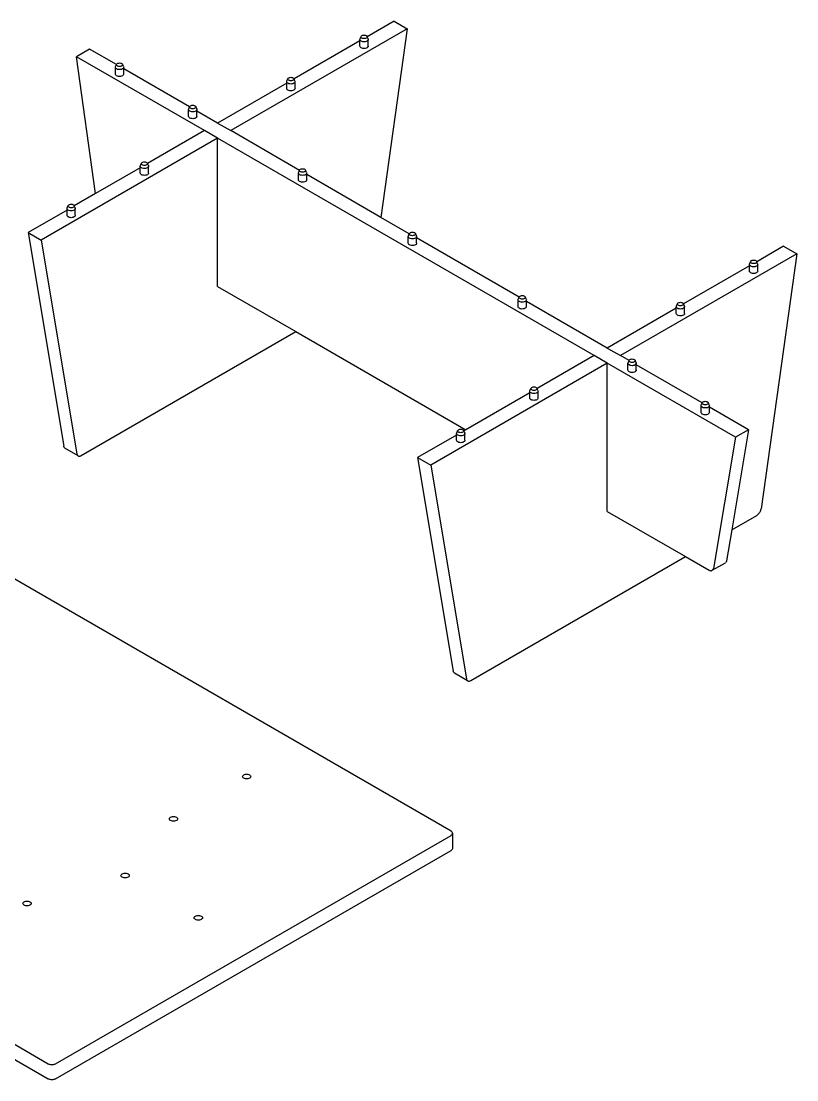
# Model space of a CAD drawing. Header units: millimetres. Extents: x -806 to 583, y -488 to 534.
# Drawn here: x -166 to 583, y -488 to 534 of the extents above; entities that cross this region are included whole.
import ezdxf

# ---------------------------------------------------------------- set-up
doc = ezdxf.new("R2010")
doc.units = ezdxf.units.MM

msp = doc.modelspace()

# ---------------------------------------------------------------- linework, layer by layer
for p, q in [((194.6, 533.9), (168.6, 518.9)), ((194.6, 533.9), (207.3, 526.5)), ((207.3, 526.5), (36.9, 428.2)), ((207.3, 526.5), (181.7, 344.5)), ((161.6, 514.8), (97.9, 478.1)), ((161.6, 516.3), (161.7, 516.9)), ((161.7, 515.7), (161.6, 516.3)), ((161.6, 514.8), (161.6, 516.3)), ((161.6, 509.8), (161.6, 514.8)), ((161.7, 516.9), (162.7, 519.2)), ((162.1, 515.2), (161.7, 515.7)), ((162.7, 514.7), (162.1, 515.2)), ((162.6, 518.8), (162.7, 519.2)), ((162.7, 518.3), (162.6, 518.8)), ((162.7, 519.2), (163, 519.6)), ((163, 517.9), (162.7, 518.3)), ((163.6, 514.3), (162.7, 514.7)), ((163, 519.6), (163.5, 520)), ((163.5, 517.6), (163, 517.9)), ((163.5, 520), (164.1, 520.3)), ((164.1, 517.3), (163.5, 517.6)), ((164.5, 514.1), (163.6, 514.3)), ((164.1, 520.3), (164.8, 520.4)), ((164.8, 517.1), (164.1, 517.3)), ((165.6, 514), (164.5, 514.1)), ((164.8, 520.4), (165.6, 520.5)), ((165.6, 517.1), (164.8, 517.1)), ((165.6, 520.5), (166.3, 520.4)), ((166.3, 517.1), (165.6, 517.1)), ((166.6, 514.1), (165.6, 514)), ((166.3, 520.4), (167, 520.3)), ((167, 517.3), (166.3, 517.1)), ((167.6, 514.3), (166.6, 514.1)), ((167, 520.3), (167.7, 520)), ((167.7, 517.6), (167, 517.3)), ((168.4, 514.7), (167.6, 514.3)), ((167.7, 520), (168.1, 519.6)), ((168.1, 517.9), (167.7, 517.6)), ((168.1, 519.6), (168.4, 519.2)), ((168.4, 518.3), (168.1, 517.9)), ((168.4, 519.2), (168.5, 518.8)), ((168.6, 518.9), (168.4, 519.2)), ((168.5, 518.8), (168.4, 518.3)), ((169, 515.2), (168.4, 514.7)), ((169.4, 516.9), (168.6, 518.9)), ((169.4, 515.7), (169, 515.2)), ((169.4, 516.9), (169.6, 516.3)), ((169.6, 516.3), (169.4, 515.7)), ((169.6, 509.8), (169.6, 516.3)), ((-99.6, 507), (-112.3, 499.6)), ((-73.6, 492), (-99.6, 507)), ((161.7, 509.2), (161.6, 509.8)), ((162.1, 508.7), (161.7, 509.2)), ((162.7, 508.2), (162.1, 508.7)), ((163.6, 507.8), (162.7, 508.2)), ((164.5, 507.6), (163.6, 507.8)), ((165.6, 507.5), (164.5, 507.6)), ((166.6, 507.6), (165.6, 507.5)), ((167.6, 507.8), (166.6, 507.6)), ((168.4, 508.2), (167.6, 507.8)), ((169, 508.7), (168.4, 508.2)), ((169.4, 509.2), (169, 508.7)), ((169.6, 509.8), (169.4, 509.2)), ((-93.8, 367.4), (-112.3, 499.6)), ((11.4, 428.2), (-112.3, 499.6)), ((-74.5, 490), (-73.6, 492)), ((-73.6, 491.8), (-73.5, 492.3)), ((-73.6, 492), (-73.5, 492.3)), ((-73.5, 491.4), (-73.6, 491.8)), ((-73.5, 492.3), (-73.2, 492.7)), ((-73.2, 491), (-73.5, 491.4)), ((-73.2, 492.7), (-72.7, 493.1)), ((-72.7, 490.6), (-73.2, 491)), ((-72.7, 493.1), (-72.1, 493.3)), ((-72.1, 490.4), (-72.7, 490.6)), ((-72.1, 493.3), (-71.4, 493.5)), ((-71.4, 493.5), (-70.6, 493.6)), ((-70.6, 493.6), (-69.8, 493.5)), ((-69.8, 493.5), (-69.1, 493.3)), ((-69.1, 493.3), (-68.5, 493.1)), ((-68.5, 490.6), (-69.1, 490.4)), ((-68.5, 493.1), (-68, 492.7)), ((-68, 491), (-68.5, 490.6)), ((-68, 492.7), (-67.7, 492.3)), ((-67.7, 491.4), (-68, 491)), ((-67.7, 492.3), (-67.6, 491.8)), ((-66.7, 490), (-67.7, 492.3)), ((-67.6, 491.8), (-67.7, 491.4)), ((-74.6, 489.4), (-74.5, 490)), ((-74.5, 488.8), (-74.6, 489.4)), ((-74.6, 482.9), (-74.6, 489.4)), ((-74.5, 482.3), (-74.6, 482.9)), ((-74.1, 488.2), (-74.5, 488.8)), ((-74.1, 481.7), (-74.5, 482.3)), ((-73.4, 487.8), (-74.1, 488.2)), ((-73.4, 481.2), (-74.1, 481.7)), ((-72.6, 487.4), (-73.4, 487.8)), ((-72.6, 480.9), (-73.4, 481.2)), ((-71.6, 487.2), (-72.6, 487.4)), ((-71.6, 480.6), (-72.6, 480.9)), ((-71.4, 490.2), (-72.1, 490.4)), ((-70.6, 487.1), (-71.6, 487.2)), ((-70.6, 480.6), (-71.6, 480.6)), ((-70.6, 490.1), (-71.4, 490.2)), ((-69.8, 490.2), (-70.6, 490.1)), ((-69.6, 487.2), (-70.6, 487.1)), ((-69.6, 480.6), (-70.6, 480.6)), ((-69.1, 490.4), (-69.8, 490.2)), ((-68.6, 487.4), (-69.6, 487.2)), ((-68.6, 480.9), (-69.6, 480.6)), ((-67.8, 487.8), (-68.6, 487.4)), ((-67.8, 481.2), (-68.6, 480.9)), ((-67.1, 488.2), (-67.8, 487.8)), ((-67.1, 481.7), (-67.8, 481.2)), ((-66.7, 488.8), (-67.1, 488.2)), ((-66.7, 482.3), (-67.1, 481.7)), ((-66.7, 490), (-66.6, 489.4)), ((-66.6, 489.4), (-66.7, 488.8)), ((-66.6, 482.9), (-66.7, 482.3)), ((-66.6, 487.9), (-66.6, 489.4)), ((-2.9, 451.1), (-66.6, 487.9)), ((-66.6, 482.9), (-66.6, 487.9)), ((90.9, 474), (24.1, 435.5)), ((90.9, 475.5), (91, 476.1)), ((91, 474.9), (90.9, 475.5)), ((90.9, 474), (90.9, 475.5)), ((90.9, 469), (90.9, 474)), ((91, 476.1), (92, 478.4)), ((91.4, 474.4), (91, 474.9)), ((92, 473.9), (91.4, 474.4)), ((91.9, 478), (92, 478.4)), ((92, 477.5), (91.9, 478)), ((92, 478.4), (92.3, 478.8)), ((92.3, 477.1), (92, 477.5)), ((92.9, 473.5), (92, 473.9)), ((92.3, 478.8), (92.8, 479.2)), ((92.8, 476.8), (92.3, 477.1)), ((92.8, 479.2), (93.4, 479.4)), ((93.4, 476.5), (92.8, 476.8)), ((93.8, 473.3), (92.9, 473.5)), ((93.4, 479.4), (94.1, 479.6)), ((94.1, 476.3), (93.4, 476.5)), ((94.9, 473.2), (93.8, 473.3)), ((94.1, 479.6), (94.9, 479.7)), ((94.9, 476.3), (94.1, 476.3)), ((94.9, 479.7), (95.6, 479.6)), ((95.6, 476.3), (94.9, 476.3)), ((95.9, 473.3), (94.9, 473.2)), ((95.6, 479.6), (96.3, 479.4)), ((96.3, 476.5), (95.6, 476.3)), ((96.9, 473.5), (95.9, 473.3)), ((96.3, 479.4), (96.9, 479.2)), ((96.9, 476.8), (96.3, 476.5)), ((96.9, 479.2), (97.4, 478.8)), ((97.4, 477.1), (96.9, 476.8)), ((97.7, 473.9), (96.9, 473.5)), ((97.4, 478.8), (97.7, 478.4)), ((97.7, 477.5), (97.4, 477.1)), ((97.7, 478.4), (97.8, 478)), ((97.9, 478.1), (97.7, 478.4)), ((97.8, 478), (97.7, 477.5)), ((98.3, 474.4), (97.7, 473.9)), ((98.7, 476.1), (97.9, 478.1)), ((98.7, 474.9), (98.3, 474.4)), ((98.7, 476.1), (98.9, 475.5)), ((98.9, 475.5), (98.7, 474.9)), ((98.9, 469), (98.9, 475.5)), ((91, 468.4), (90.9, 469)), ((91.4, 467.8), (91, 468.4)), ((92, 467.4), (91.4, 467.8)), ((92.9, 467), (92, 467.4)), ((93.8, 466.8), (92.9, 467)), ((94.9, 466.7), (93.8, 466.8)), ((95.9, 466.8), (94.9, 466.7)), ((96.9, 467), (95.9, 466.8)), ((97.7, 467.4), (96.9, 467)), ((98.3, 467.8), (97.7, 467.4)), ((98.7, 468.4), (98.3, 467.8)), ((98.9, 469), (98.7, 468.4)), ((-3.8, 449.2), (-2.9, 451.1)), ((-2.9, 451), (-2.8, 451.5)), ((-2.9, 451.1), (-2.8, 451.5)), ((-2.8, 450.6), (-2.9, 451)), ((-2.8, 451.5), (-2.5, 451.9)), ((-2.5, 450.2), (-2.8, 450.6)), ((-2.5, 451.9), (-2, 452.2)), ((-2, 449.8), (-2.5, 450.2)), ((-2, 452.2), (-1.4, 452.5)), ((-1.4, 449.5), (-2, 449.8)), ((-1.4, 452.5), (-0.7, 452.7)), ((-0.7, 452.7), (0.1, 452.7)), ((0.1, 452.7), (0.9, 452.7)), ((0.9, 452.7), (1.6, 452.5)), ((1.6, 452.5), (2.2, 452.2)), ((2.2, 449.8), (1.6, 449.5)), ((2.2, 452.2), (2.7, 451.9)), ((2.7, 450.2), (2.2, 449.8)), ((2.7, 451.9), (3, 451.5)), ((3, 450.6), (2.7, 450.2)), ((3, 451.5), (3.1, 451)), ((4, 449.2), (3, 451.5)), ((3.1, 451), (3, 450.6)), ((-3.9, 448.6), (-3.8, 449.2)), ((-3.8, 448), (-3.9, 448.6)), ((-3.9, 442), (-3.9, 448.6)), ((-3.8, 441.4), (-3.9, 442)), ((-3.4, 447.4), (-3.8, 448)), ((-3.4, 440.9), (-3.8, 441.4)), ((-2.7, 446.9), (-3.4, 447.4)), ((-2.7, 440.4), (-3.4, 440.9)), ((-1.9, 446.6), (-2.7, 446.9)), ((-1.9, 440), (-2.7, 440.4)), ((-0.9, 446.3), (-1.9, 446.6)), ((-0.9, 439.8), (-1.9, 440)), ((-0.7, 449.4), (-1.4, 449.5)), ((0.1, 446.3), (-0.9, 446.3)), ((0.1, 439.7), (-0.9, 439.8)), ((0.1, 449.3), (-0.7, 449.4)), ((0.9, 449.4), (0.1, 449.3)), ((1.1, 446.3), (0.1, 446.3)), ((1.1, 439.8), (0.1, 439.7)), ((1.6, 449.5), (0.9, 449.4)), ((2.1, 446.6), (1.1, 446.3)), ((2.1, 440), (1.1, 439.8)), ((2.9, 446.9), (2.1, 446.6)), ((2.9, 440.4), (2.1, 440)), ((3.6, 447.4), (2.9, 446.9)), ((3.6, 440.9), (2.9, 440.4)), ((4, 448), (3.6, 447.4)), ((4, 441.4), (3.6, 440.9)), ((4, 449.2), (4.1, 448.6)), ((4.1, 448.6), (4, 448)), ((4.1, 442), (4, 441.4)), ((4.1, 447.1), (4.1, 448.6)), ((24.1, 435.5), (4.1, 447.1)), ((4.1, 442), (4.1, 447.1)), ((24.1, 435.5), (36.9, 428.2)), ((24.1, 420.8), (-146.3, 322.4)), ((11.4, 428.2), (-43.6, 396.4)), ((24.1, 420.8), (11.4, 428.2)), ((387.6, 211), (24.1, 420.8)), ((24.1, 277.9), (24.1, 420.8)), ((103.2, 389.9), (36.9, 428.2)), ((-50.6, 392.4), (-93.8, 367.4)), ((-50.6, 393.9), (-50.4, 394.5)), ((-50.4, 393.3), (-50.6, 393.9)), ((-50.6, 392.4), (-50.6, 393.9)), ((-50.6, 387.3), (-50.6, 392.4)), ((-50.4, 394.5), (-49.4, 396.8)), ((-50, 392.7), (-50.4, 393.3)), ((-49.4, 392.2), (-50, 392.7)), ((-49.5, 396.3), (-49.4, 396.8)), ((-49.4, 395.9), (-49.5, 396.3)), ((-49.4, 396.8), (-49.1, 397.2)), ((-49.1, 395.5), (-49.4, 395.9)), ((-48.6, 391.9), (-49.4, 392.2)), ((-49.1, 397.2), (-48.7, 397.5)), ((-48.7, 395.1), (-49.1, 395.5)), ((-48.7, 397.5), (-48, 397.8)), ((-48, 394.8), (-48.7, 395.1)), ((-47.6, 391.6), (-48.6, 391.9)), ((-48, 397.8), (-47.3, 398)), ((-47.3, 394.7), (-48, 394.8)), ((-46.6, 391.6), (-47.6, 391.6)), ((-47.3, 398), (-46.6, 398)), ((-46.6, 394.6), (-47.3, 394.7)), ((-46.6, 398), (-45.8, 398)), ((-45.8, 394.7), (-46.6, 394.6)), ((-45.5, 391.6), (-46.6, 391.6)), ((-45.8, 398), (-45.1, 397.8)), ((-45.1, 394.8), (-45.8, 394.7)), ((-44.6, 391.9), (-45.5, 391.6)), ((-45.1, 397.8), (-44.5, 397.5)), ((-44.5, 395.1), (-45.1, 394.8)), ((-43.7, 392.2), (-44.6, 391.9)), ((-44.5, 397.5), (-44, 397.2)), ((-44, 395.5), (-44.5, 395.1)), ((-44, 397.2), (-43.7, 396.8)), ((-43.7, 395.9), (-44, 395.5)), ((-43.7, 396.8), (-43.6, 396.3)), ((-43.6, 396.4), (-43.7, 396.8)), ((-43.6, 396.3), (-43.7, 395.9)), ((-43.1, 392.7), (-43.7, 392.2)), ((-42.7, 394.5), (-43.6, 396.4)), ((-42.7, 393.3), (-43.1, 392.7)), ((-42.7, 394.5), (-42.6, 393.9)), ((-42.6, 393.9), (-42.7, 393.3)), ((-42.6, 387.3), (-42.6, 393.9)), ((102.3, 387.9), (103.2, 389.9)), ((103.2, 389.8), (103.3, 390.2)), ((103.2, 389.9), (103.3, 390.2)), ((103.3, 389.3), (103.2, 389.8)), ((103.3, 390.2), (103.6, 390.6)), ((103.6, 388.9), (103.3, 389.3)), ((103.6, 390.6), (104.1, 391)), ((104.1, 388.6), (103.6, 388.9)), ((104.1, 391), (104.7, 391.3)), ((104.7, 388.3), (104.1, 388.6)), ((104.7, 391.3), (105.4, 391.4)), ((105.4, 391.4), (106.2, 391.5)), ((106.2, 391.5), (106.9, 391.4)), ((106.9, 391.4), (107.6, 391.3)), ((107.6, 391.3), (108.3, 391)), ((108.3, 388.6), (107.6, 388.3)), ((108.3, 391), (108.7, 390.6)), ((108.7, 388.9), (108.3, 388.6)), ((108.7, 390.6), (109, 390.2)), ((109, 389.3), (108.7, 388.9)), ((109, 390.2), (109.1, 389.8)), ((110, 387.9), (109, 390.2)), ((109.1, 389.8), (109, 389.3)), ((-50.4, 386.7), (-50.6, 387.3)), ((-50, 386.2), (-50.4, 386.7)), ((-49.4, 385.7), (-50, 386.2)), ((-48.6, 385.3), (-49.4, 385.7)), ((-47.6, 385.1), (-48.6, 385.3)), ((-46.6, 385), (-47.6, 385.1)), ((-45.5, 385.1), (-46.6, 385)), ((-44.6, 385.3), (-45.5, 385.1)), ((-43.7, 385.7), (-44.6, 385.3)), ((-43.1, 386.2), (-43.7, 385.7)), ((-42.7, 386.7), (-43.1, 386.2)), ((-42.6, 387.3), (-42.7, 386.7)), ((102.2, 387.3), (102.3, 387.9)), ((102.3, 386.7), (102.2, 387.3)), ((102.2, 380.8), (102.2, 387.3)), ((102.3, 380.2), (102.2, 380.8)), ((102.7, 386.2), (102.3, 386.7)), ((102.7, 379.6), (102.3, 380.2)), ((103.3, 385.7), (102.7, 386.2)), ((103.3, 379.2), (102.7, 379.6)), ((104.2, 385.3), (103.3, 385.7)), ((104.2, 378.8), (103.3, 379.2)), ((105.1, 385.1), (104.2, 385.3)), ((105.1, 378.6), (104.2, 378.8)), ((105.4, 388.1), (104.7, 388.3)), ((106.2, 385), (105.1, 385.1)), ((106.2, 378.5), (105.1, 378.6)), ((106.2, 388.1), (105.4, 388.1)), ((106.9, 388.1), (106.2, 388.1)), ((107.2, 385.1), (106.2, 385)), ((107.2, 378.6), (106.2, 378.5)), ((107.6, 388.3), (106.9, 388.1)), ((108.2, 385.3), (107.2, 385.1)), ((108.2, 378.8), (107.2, 378.6)), ((109, 385.7), (108.2, 385.3)), ((109, 379.2), (108.2, 378.8)), ((109.6, 386.2), (109, 385.7)), ((109.6, 379.6), (109, 379.2)), ((110, 386.7), (109.6, 386.2)), ((110, 380.2), (109.6, 379.6)), ((110, 387.9), (110.2, 387.3)), ((110.2, 387.3), (110, 386.7)), ((110.2, 380.8), (110, 380.2)), ((110.2, 385.8), (110.2, 387.3)), ((181.7, 344.5), (110.2, 385.8)), ((110.2, 380.8), (110.2, 385.8)), ((-93.8, 367.4), (-114.3, 355.6)), ((-121.3, 351.6), (-159, 329.8)), ((-121.3, 353), (-121.1, 353.6)), ((-121.1, 352.4), (-121.3, 353)), ((-121.3, 351.6), (-121.3, 353)), ((-121.3, 346.5), (-121.3, 351.6)), ((-121.1, 353.6), (-120.1, 355.9)), ((-120.7, 351.9), (-121.1, 352.4)), ((-120.1, 351.4), (-120.7, 351.9)), ((-120.2, 355.5), (-120.1, 355.9)), ((-120.1, 355.1), (-120.2, 355.5)), ((-120.1, 355.9), (-119.8, 356.3)), ((-119.8, 354.6), (-120.1, 355.1)), ((-119.3, 351), (-120.1, 351.4)), ((-119.8, 356.3), (-119.4, 356.7)), ((-119.4, 354.3), (-119.8, 354.6)), ((-119.4, 356.7), (-118.8, 357)), ((-118.8, 354), (-119.4, 354.3)), ((-118.3, 350.8), (-119.3, 351)), ((-118.8, 357), (-118, 357.1)), ((-118, 353.8), (-118.8, 354)), ((-117.3, 350.7), (-118.3, 350.8)), ((-118, 357.1), (-117.3, 357.2)), ((-117.3, 353.8), (-118, 353.8)), ((-117.3, 357.2), (-116.5, 357.1)), ((-116.5, 353.8), (-117.3, 353.8)), ((-116.2, 350.8), (-117.3, 350.7)), ((-116.5, 357.1), (-115.8, 357)), ((-115.8, 354), (-116.5, 353.8)), ((-115.3, 351), (-116.2, 350.8)), ((-115.8, 357), (-115.2, 356.7)), ((-115.2, 354.3), (-115.8, 354)), ((-114.4, 351.4), (-115.3, 351)), ((-115.2, 356.7), (-114.7, 356.3)), ((-114.7, 354.6), (-115.2, 354.3)), ((-114.7, 356.3), (-114.4, 355.9)), ((-114.4, 355.1), (-114.7, 354.6)), ((-114.4, 355.9), (-114.3, 355.5)), ((-114.3, 355.6), (-114.4, 355.9)), ((-114.3, 355.5), (-114.4, 355.1)), ((-113.8, 351.9), (-114.4, 351.4)), ((-113.4, 353.6), (-114.3, 355.6)), ((-113.4, 352.4), (-113.8, 351.9)), ((-113.4, 353.6), (-113.3, 353)), ((-113.3, 353), (-113.4, 352.4)), ((-113.3, 346.5), (-113.3, 353)), ((-121.1, 345.9), (-121.3, 346.5)), ((-120.7, 345.4), (-121.1, 345.9)), ((-120.1, 344.9), (-120.7, 345.4)), ((-119.3, 344.5), (-120.1, 344.9)), ((-118.3, 344.3), (-119.3, 344.5)), ((-117.3, 344.2), (-118.3, 344.3)), ((-116.2, 344.3), (-117.3, 344.2)), ((-115.3, 344.5), (-116.2, 344.3)), ((-114.4, 344.9), (-115.3, 344.5)), ((-113.8, 345.4), (-114.4, 344.9)), ((-113.4, 345.9), (-113.8, 345.4)), ((-113.3, 346.5), (-113.4, 345.9)), ((209.2, 328.7), (181.7, 344.5)), ((-159, 329.8), (-124.5, 123.5)), ((-159, 329.8), (-146.3, 322.4)), ((208.4, 326.7), (209.2, 328.7)), ((209.2, 328.7), (209.4, 329)), ((209.3, 328.5), (209.4, 329)), ((209.4, 328.1), (209.3, 328.5)), ((209.4, 329), (209.7, 329.4)), ((209.7, 327.7), (209.4, 328.1)), ((209.7, 329.4), (210.1, 329.8)), ((210.1, 327.3), (209.7, 327.7)), ((210.1, 329.8), (210.8, 330)), ((210.8, 327.1), (210.1, 327.3)), ((210.8, 330), (211.5, 330.2)), ((211.5, 326.9), (210.8, 327.1)), ((211.5, 330.2), (212.2, 330.3)), ((212.2, 330.3), (213, 330.2)), ((213, 330.2), (213.7, 330)), ((213.7, 327.1), (213, 326.9)), ((213.7, 330), (214.3, 329.8)), ((214.3, 327.3), (213.7, 327.1)), ((214.3, 329.8), (214.8, 329.4)), ((214.8, 327.7), (214.3, 327.3)), ((214.8, 329.4), (215.1, 329)), ((215.1, 328.1), (214.8, 327.7)), ((215.1, 329), (215.2, 328.5)), ((216.1, 326.7), (215.1, 329)), ((215.2, 328.5), (215.1, 328.1)), ((-146.3, 322.4), (-111.7, 116.1)), ((208.2, 326.1), (208.4, 326.7)), ((208.4, 325.5), (208.2, 326.1)), ((208.2, 319.6), (208.2, 326.1)), ((208.4, 319), (208.2, 319.6)), ((208.8, 324.9), (208.4, 325.5)), ((208.8, 318.4), (208.4, 319)), ((209.4, 324.5), (208.8, 324.9)), ((209.4, 317.9), (208.8, 318.4)), ((210.2, 324.1), (209.4, 324.5)), ((210.2, 317.6), (209.4, 317.9)), ((211.2, 323.9), (210.2, 324.1)), ((211.2, 317.3), (210.2, 317.6)), ((212.2, 323.8), (211.2, 323.9)), ((212.2, 317.3), (211.2, 317.3)), ((212.2, 326.8), (211.5, 326.9)), ((213, 326.9), (212.2, 326.8)), ((213.3, 323.9), (212.2, 323.8)), ((213.3, 317.3), (212.2, 317.3)), ((214.2, 324.1), (213.3, 323.9)), ((214.2, 317.6), (213.3, 317.3)), ((215.1, 324.5), (214.2, 324.1)), ((215.1, 317.9), (214.2, 317.6)), ((215.7, 324.9), (215.1, 324.5)), ((215.7, 318.4), (215.1, 317.9)), ((216.1, 325.5), (215.7, 324.9)), ((216.1, 319), (215.7, 318.4)), ((216.1, 326.7), (216.2, 326.1)), ((216.2, 326.1), (216.1, 325.5)), ((216.2, 319.6), (216.1, 319)), ((216.2, 324.6), (216.2, 326.1)), ((315.3, 267.4), (216.2, 324.6)), ((216.2, 319.6), (216.2, 324.6)), ((583.5, 309.4), (413.1, 211)), ((570.7, 316.7), (544.8, 301.7)), ((583.5, 309.4), (548.9, 63.2)), ((570.7, 316.7), (583.5, 309.4)), ((537.7, 297.7), (474, 260.9)), ((537.7, 299.2), (537.9, 299.8)), ((537.9, 298.6), (537.7, 299.2)), ((537.7, 297.7), (537.7, 299.2)), ((537.7, 292.6), (537.7, 297.7)), ((537.9, 299.8), (538.9, 302)), ((538.3, 298), (537.9, 298.6)), ((538.9, 297.5), (538.3, 298)), ((538.8, 301.6), (538.9, 302)), ((538.9, 301.2), (538.8, 301.6)), ((538.9, 302), (539.2, 302.5)), ((539.2, 300.7), (538.9, 301.2)), ((539.7, 297.2), (538.9, 297.5)), ((539.2, 302.5), (539.7, 302.8)), ((539.7, 300.4), (539.2, 300.7)), ((539.7, 302.8), (540.3, 303.1)), ((540.3, 300.1), (539.7, 300.4)), ((540.7, 296.9), (539.7, 297.2)), ((540.3, 303.1), (541, 303.3)), ((541, 300), (540.3, 300.1)), ((541.7, 296.8), (540.7, 296.9)), ((541, 303.3), (541.7, 303.3)), ((541.7, 299.9), (541, 300)), ((541.7, 303.3), (542.5, 303.3)), ((542.5, 300), (541.7, 299.9)), ((542.8, 296.9), (541.7, 296.8)), ((542.5, 303.3), (543.2, 303.1)), ((543.2, 300.1), (542.5, 300)), ((543.7, 297.2), (542.8, 296.9)), ((543.2, 303.1), (543.8, 302.8)), ((543.8, 300.4), (543.2, 300.1)), ((544.6, 297.5), (543.7, 297.2)), ((543.8, 302.8), (544.3, 302.5)), ((544.3, 300.7), (543.8, 300.4)), ((544.3, 302.5), (544.6, 302)), ((544.6, 301.2), (544.3, 300.7)), ((544.6, 302), (544.7, 301.6)), ((544.8, 301.7), (544.6, 302)), ((544.7, 301.6), (544.6, 301.2)), ((545.2, 298), (544.6, 297.5)), ((545.6, 299.8), (544.8, 301.7)), ((545.6, 298.6), (545.2, 298)), ((545.6, 299.8), (545.7, 299.2)), ((545.7, 299.2), (545.6, 298.6)), ((545.7, 292.6), (545.7, 299.2)), ((537.9, 292), (537.7, 292.6)), ((538.3, 291.5), (537.9, 292)), ((538.9, 291), (538.3, 291.5)), ((539.7, 290.6), (538.9, 291)), ((540.7, 290.4), (539.7, 290.6)), ((541.7, 290.3), (540.7, 290.4)), ((542.8, 290.4), (541.7, 290.3)), ((543.7, 290.6), (542.8, 290.4)), ((544.6, 291), (543.7, 290.6)), ((545.2, 291.5), (544.6, 291)), ((545.6, 292), (545.2, 291.5)), ((545.7, 292.6), (545.6, 292)), ((24.1, 277.9), (99.8, 234.2)), ((314.4, 265.5), (315.3, 267.4)), ((315.3, 267.3), (315.4, 267.8)), ((315.3, 267.4), (315.4, 267.8)), ((315.4, 266.9), (315.3, 267.3)), ((315.4, 267.8), (315.7, 268.2)), ((315.7, 266.5), (315.4, 266.9)), ((315.7, 268.2), (316.2, 268.5)), ((316.2, 266.1), (315.7, 266.5)), ((316.2, 268.5), (316.8, 268.8)), ((316.8, 265.8), (316.2, 266.1)), ((316.8, 268.8), (317.5, 269)), ((317.5, 265.7), (316.8, 265.8)), ((317.5, 269), (318.3, 269)), ((318.3, 269), (319.1, 269)), ((319.1, 269), (319.8, 268.8)), ((319.8, 265.8), (319.1, 265.7)), ((319.8, 268.8), (320.4, 268.5)), ((320.4, 266.1), (319.8, 265.8)), ((320.4, 268.5), (320.9, 268.2)), ((320.9, 266.5), (320.4, 266.1)), ((320.9, 268.2), (321.2, 267.8)), ((321.2, 266.9), (320.9, 266.5)), ((321.2, 267.8), (321.3, 267.3)), ((322.2, 265.5), (321.2, 267.8)), ((321.3, 267.3), (321.2, 266.9)), ((314.3, 264.9), (314.4, 265.5)), ((314.4, 264.3), (314.3, 264.9)), ((314.3, 258.3), (314.3, 264.9)), ((314.4, 257.7), (314.3, 258.3)), ((314.8, 263.7), (314.4, 264.3)), ((314.8, 257.2), (314.4, 257.7)), ((315.5, 263.2), (314.8, 263.7)), ((315.5, 256.7), (314.8, 257.2)), ((316.3, 262.9), (315.5, 263.2)), ((316.3, 256.3), (315.5, 256.7)), ((317.3, 262.6), (316.3, 262.9)), ((317.3, 256.1), (316.3, 256.3)), ((318.3, 262.6), (317.3, 262.6)), ((318.3, 256), (317.3, 256.1)), ((318.3, 265.6), (317.5, 265.7)), ((319.1, 265.7), (318.3, 265.6)), ((319.3, 262.6), (318.3, 262.6)), ((319.3, 256.1), (318.3, 256)), ((320.3, 262.9), (319.3, 262.6)), ((320.3, 256.3), (319.3, 256.1)), ((321.1, 263.2), (320.3, 262.9)), ((321.1, 256.7), (320.3, 256.3)), ((321.8, 263.7), (321.1, 263.2)), ((321.8, 257.2), (321.1, 256.7)), ((322.2, 264.3), (321.8, 263.7)), ((322.2, 257.7), (321.8, 257.2)), ((322.2, 265.5), (322.3, 264.9)), ((322.3, 264.9), (322.2, 264.3)), ((322.3, 258.3), (322.2, 257.7)), ((322.3, 263.4), (322.3, 264.9)), ((400.3, 218.3), (322.3, 263.4)), ((322.3, 258.3), (322.3, 263.4)), ((467, 256.8), (400.3, 218.3)), ((467, 258.3), (467.2, 258.9)), ((467.2, 257.7), (467, 258.3)), ((467, 256.8), (467, 258.3)), ((467, 251.8), (467, 256.8)), ((467.2, 258.9), (468.2, 261.2)), ((467.6, 257.2), (467.2, 257.7)), ((468.2, 256.7), (467.6, 257.2)), ((468.1, 260.8), (468.2, 261.2)), ((468.2, 260.3), (468.1, 260.8)), ((468.2, 261.2), (468.5, 261.6)), ((468.5, 259.9), (468.2, 260.3)), ((469, 256.3), (468.2, 256.7)), ((468.5, 261.6), (468.9, 262)), ((468.9, 259.6), (468.5, 259.9)), ((468.9, 262), (469.6, 262.3)), ((469.6, 259.3), (468.9, 259.6)), ((470, 256.1), (469, 256.3)), ((469.6, 262.3), (470.3, 262.4)), ((470.3, 259.1), (469.6, 259.3)), ((471, 256), (470, 256.1)), ((470.3, 262.4), (471, 262.5)), ((471, 259.1), (470.3, 259.1)), ((471, 262.5), (471.8, 262.4)), ((471.8, 259.1), (471, 259.1)), ((472.1, 256.1), (471, 256)), ((471.8, 262.4), (472.5, 262.3)), ((472.5, 259.3), (471.8, 259.1)), ((473, 256.3), (472.1, 256.1)), ((472.5, 262.3), (473.1, 262)), ((473.1, 259.6), (472.5, 259.3)), ((473.9, 256.7), (473, 256.3)), ((473.1, 262), (473.6, 261.6)), ((473.6, 259.9), (473.1, 259.6)), ((473.6, 261.6), (473.9, 261.2)), ((473.9, 260.3), (473.6, 259.9)), ((473.9, 261.2), (474, 260.8)), ((474, 260.9), (473.9, 261.2)), ((474, 260.8), (473.9, 260.3)), ((474.5, 257.2), (473.9, 256.7)), ((474.9, 258.9), (474, 260.9)), ((474.9, 257.7), (474.5, 257.2)), ((474.9, 258.9), (475, 258.3)), ((475, 258.3), (474.9, 257.7)), ((475, 251.8), (475, 258.3)), ((467.2, 251.2), (467, 251.8)), ((467.6, 250.6), (467.2, 251.2)), ((468.2, 250.2), (467.6, 250.6)), ((469, 249.8), (468.2, 250.2)), ((470, 249.6), (469, 249.8)), ((471, 249.5), (470, 249.6)), ((472.1, 249.6), (471, 249.5)), ((473, 249.8), (472.1, 249.6)), ((473.9, 250.2), (473, 249.8)), ((474.5, 250.6), (473.9, 250.2)), ((474.9, 251.2), (474.5, 250.6)), ((475, 251.8), (474.9, 251.2)), ((-107.6, 114.5), (99.8, 234.2)), ((99.8, 234.2), (263.9, 139.5)), ((400.3, 218.3), (413.1, 211)), ((387.6, 211), (332.6, 179.2)), ((400.3, 203.6), (387.6, 211)), ((421.4, 206.2), (413.1, 211)), ((420.5, 204.2), (421.4, 206.2)), ((421.4, 206.1), (421.5, 206.5)), ((421.4, 206.2), (421.5, 206.5)), ((421.5, 205.6), (421.4, 206.1)), ((421.5, 206.5), (421.8, 206.9)), ((421.8, 205.2), (421.5, 205.6)), ((421.8, 206.9), (422.3, 207.3)), ((422.3, 204.9), (421.8, 205.2)), ((422.3, 207.3), (422.9, 207.6)), ((422.9, 204.6), (422.3, 204.9)), ((422.9, 207.6), (423.6, 207.7)), ((423.6, 204.4), (422.9, 204.6)), ((423.6, 207.7), (424.4, 207.8)), ((424.4, 204.4), (423.6, 204.4)), ((424.4, 207.8), (425.1, 207.7)), ((425.1, 204.4), (424.4, 204.4)), ((425.1, 207.7), (425.8, 207.6)), ((425.8, 204.6), (425.1, 204.4)), ((425.8, 207.6), (426.5, 207.3)), ((426.5, 204.9), (425.8, 204.6)), ((426.5, 207.3), (426.9, 206.9)), ((426.9, 205.2), (426.5, 204.9)), ((426.9, 206.9), (427.2, 206.5)), ((427.2, 205.6), (426.9, 205.2)), ((427.2, 206.5), (427.3, 206.1)), ((428.2, 204.2), (427.2, 206.5)), ((427.3, 206.1), (427.2, 205.6)), ((400.3, 203.6), (229.9, 105.2)), ((524.1, 132.2), (400.3, 203.6)), ((400.3, 60.7), (400.3, 203.6)), ((420.4, 203.6), (420.5, 204.2)), ((420.5, 203), (420.4, 203.6)), ((420.4, 197.1), (420.4, 203.6)), ((420.5, 196.5), (420.4, 197.1)), ((420.9, 202.5), (420.5, 203)), ((420.9, 195.9), (420.5, 196.5)), ((421.5, 202), (420.9, 202.5)), ((421.5, 195.5), (420.9, 195.9)), ((422.4, 201.6), (421.5, 202)), ((422.4, 195.1), (421.5, 195.5)), ((423.3, 201.4), (422.4, 201.6)), ((423.3, 194.9), (422.4, 195.1)), ((424.4, 201.3), (423.3, 201.4)), ((424.4, 194.8), (423.3, 194.9)), ((425.4, 201.4), (424.4, 201.3)), ((425.4, 194.9), (424.4, 194.8)), ((426.4, 201.6), (425.4, 201.4)), ((426.4, 195.1), (425.4, 194.9)), ((427.2, 202), (426.4, 201.6)), ((427.2, 195.5), (426.4, 195.1)), ((427.8, 202.5), (427.2, 202)), ((427.8, 195.9), (427.2, 195.5)), ((428.2, 203), (427.8, 202.5)), ((428.2, 196.5), (427.8, 195.9)), ((428.2, 204.2), (428.4, 203.6)), ((428.4, 203.6), (428.2, 203)), ((428.4, 197.1), (428.2, 196.5)), ((428.4, 202.1), (428.4, 203.6)), ((492.1, 165.4), (428.4, 202.1)), ((428.4, 197.1), (428.4, 202.1)), ((325.6, 175.2), (263.9, 139.5)), ((325.6, 176.7), (325.7, 177.3)), ((325.7, 176.1), (325.6, 176.7)), ((325.6, 175.2), (325.6, 176.7)), ((325.6, 170.1), (325.6, 175.2)), ((325.7, 177.3), (326.8, 179.6)), ((326.1, 175.5), (325.7, 176.1)), ((326.8, 175), (326.1, 175.5)), ((326.7, 179.1), (326.8, 179.6)), ((326.8, 178.7), (326.7, 179.1)), ((326.8, 179.6), (327.1, 180)), ((327.1, 178.3), (326.8, 178.7)), ((327.6, 174.7), (326.8, 175)), ((327.1, 180), (327.5, 180.3)), ((327.5, 177.9), (327.1, 178.3)), ((327.5, 180.3), (328.1, 180.6)), ((328.1, 177.6), (327.5, 177.9)), ((328.6, 174.4), (327.6, 174.7)), ((328.1, 180.6), (328.8, 180.8)), ((328.8, 177.5), (328.1, 177.6)), ((329.6, 174.4), (328.6, 174.4)), ((328.8, 180.8), (329.6, 180.8)), ((329.6, 177.4), (328.8, 177.5)), ((329.6, 180.8), (330.4, 180.8)), ((330.4, 177.5), (329.6, 177.4)), ((330.6, 174.4), (329.6, 174.4)), ((330.4, 180.8), (331.1, 180.6)), ((331.1, 177.6), (330.4, 177.5)), ((331.6, 174.7), (330.6, 174.4)), ((331.1, 180.6), (331.7, 180.3)), ((331.7, 177.9), (331.1, 177.6)), ((332.4, 175), (331.6, 174.7)), ((331.7, 180.3), (332.2, 180)), ((332.2, 178.3), (331.7, 177.9)), ((332.2, 180), (332.5, 179.6)), ((332.5, 178.7), (332.2, 178.3)), ((333.1, 175.5), (332.4, 175)), ((332.5, 179.6), (332.6, 179.1)), ((332.6, 179.2), (332.5, 179.6)), ((332.6, 179.1), (332.5, 178.7)), ((333.5, 177.3), (332.6, 179.2)), ((333.5, 176.1), (333.1, 175.5)), ((333.5, 177.3), (333.6, 176.7)), ((333.6, 176.7), (333.5, 176.1)), ((333.6, 170.1), (333.6, 176.7)), ((325.7, 169.5), (325.6, 170.1)), ((326.1, 169), (325.7, 169.5)), ((326.8, 168.5), (326.1, 169)), ((327.6, 168.1), (326.8, 168.5)), ((328.6, 167.9), (327.6, 168.1)), ((329.6, 167.8), (328.6, 167.9)), ((330.6, 167.9), (329.6, 167.8)), ((331.6, 168.1), (330.6, 167.9)), ((332.4, 168.5), (331.6, 168.1)), ((333.1, 169), (332.4, 168.5)), ((333.5, 169.5), (333.1, 169)), ((333.6, 170.1), (333.5, 169.5)), ((491.2, 163.4), (492.1, 165.4)), ((492.1, 165.2), (492.2, 165.7)), ((492.1, 165.4), (492.2, 165.7)), ((492.2, 164.8), (492.1, 165.2)), ((492.2, 165.7), (492.5, 166.1)), ((492.5, 164.4), (492.2, 164.8)), ((492.5, 166.1), (493, 166.5)), ((493, 164), (492.5, 164.4)), ((493, 166.5), (493.6, 166.7)), ((493.6, 163.8), (493, 164)), ((493.6, 166.7), (494.3, 166.9)), ((494.3, 163.6), (493.6, 163.8)), ((494.3, 166.9), (495.1, 167)), ((495.1, 163.5), (494.3, 163.6)), ((495.1, 167), (495.8, 166.9)), ((495.8, 163.6), (495.1, 163.5)), ((495.8, 166.9), (496.6, 166.7)), ((496.6, 163.8), (495.8, 163.6)), ((496.6, 166.7), (497.2, 166.5)), ((497.2, 164), (496.6, 163.8)), ((497.2, 166.5), (497.6, 166.1)), ((497.6, 164.4), (497.2, 164)), ((497.6, 166.1), (497.9, 165.7)), ((497.9, 164.8), (497.6, 164.4)), ((497.9, 165.7), (498, 165.2)), ((498.9, 163.4), (497.9, 165.7)), ((498, 165.2), (497.9, 164.8)), ((491.1, 162.8), (491.2, 163.4)), ((491.2, 162.2), (491.1, 162.8)), ((491.1, 156.3), (491.1, 162.8)), ((491.2, 155.7), (491.1, 156.3)), ((491.6, 161.6), (491.2, 162.2)), ((491.6, 155.1), (491.2, 155.7)), ((492.2, 161.2), (491.6, 161.6)), ((492.2, 154.6), (491.6, 155.1)), ((493.1, 160.8), (492.2, 161.2)), ((493.1, 154.3), (492.2, 154.6)), ((494, 160.6), (493.1, 160.8)), ((494, 154), (493.1, 154.3)), ((495.1, 160.5), (494, 160.6)), ((495.1, 154), (494, 154)), ((496.1, 160.6), (495.1, 160.5)), ((496.1, 154), (495.1, 154)), ((497.1, 160.8), (496.1, 160.6)), ((497.1, 154.3), (496.1, 154)), ((497.9, 161.2), (497.1, 160.8)), ((497.9, 154.6), (497.1, 154.3)), ((498.5, 161.6), (497.9, 161.2)), ((498.5, 155.1), (497.9, 154.6)), ((498.9, 162.2), (498.5, 161.6)), ((498.9, 155.7), (498.5, 155.1)), ((498.9, 163.4), (499.1, 162.8)), ((499.1, 162.8), (498.9, 162.2)), ((499.1, 156.3), (498.9, 155.7)), ((499.1, 161.3), (499.1, 162.8)), ((536.8, 139.5), (499.1, 161.3)), ((499.1, 156.3), (499.1, 161.3)), ((249.5, -248), (-415.2, 135.8)), ((254.9, 134.4), (217.2, 112.6)), ((254.9, 135.9), (255, 136.5)), ((255, 135.3), (254.9, 135.9)), ((254.9, 134.4), (254.9, 135.9)), ((254.9, 129.3), (254.9, 134.4)), ((255, 136.5), (256, 138.7)), ((255.4, 134.7), (255, 135.3)), ((256.1, 134.2), (255.4, 134.7)), ((255.9, 138.3), (256, 138.7)), ((256, 137.9), (255.9, 138.3)), ((256, 138.7), (256.3, 139.2)), ((256.3, 137.4), (256, 137.9)), ((256.9, 133.9), (256.1, 134.2)), ((256.3, 139.2), (256.8, 139.5)), ((256.8, 137.1), (256.3, 137.4)), ((256.8, 139.5), (257.4, 139.8)), ((257.4, 136.8), (256.8, 137.1)), ((257.9, 133.6), (256.9, 133.9)), ((257.4, 139.8), (258.1, 140)), ((258.1, 136.7), (257.4, 136.8)), ((258.9, 133.5), (257.9, 133.6)), ((258.1, 140), (258.9, 140)), ((258.9, 136.6), (258.1, 136.7)), ((258.9, 140), (259.7, 140)), ((259.7, 136.7), (258.9, 136.6)), ((259.9, 133.6), (258.9, 133.5)), ((259.7, 140), (260.4, 139.8)), ((260.4, 136.8), (259.7, 136.7)), ((260.9, 133.9), (259.9, 133.6)), ((260.4, 139.8), (261, 139.5)), ((261, 137.1), (260.4, 136.8)), ((261.7, 134.2), (260.9, 133.9)), ((261, 139.5), (261.5, 139.2)), ((261.5, 137.4), (261, 137.1)), ((261.5, 139.2), (261.8, 138.7)), ((261.8, 137.9), (261.5, 137.4)), ((262.4, 134.7), (261.7, 134.2)), ((261.8, 138.7), (261.9, 138.3)), ((261.9, 138.4), (261.8, 138.7)), ((261.9, 138.3), (261.8, 137.9)), ((263.9, 139.5), (261.9, 138.4)), ((262.8, 136.5), (261.9, 138.4)), ((262.8, 135.3), (262.4, 134.7)), ((262.8, 136.5), (262.9, 135.9)), ((262.9, 135.9), (262.8, 135.3)), ((262.9, 129.3), (262.9, 135.9)), ((536.8, 139.5), (520.6, 42.8)), ((536.8, 139.5), (524.1, 132.2)), ((-124.3, 122.9), (-124.5, 123.5)), ((-124.1, 122.5), (-124.3, 122.9)), ((255, 128.7), (254.9, 129.3)), ((255.4, 128.2), (255, 128.7)), ((256.1, 127.7), (255.4, 128.2)), ((256.9, 127.3), (256.1, 127.7)), ((257.9, 127.1), (256.9, 127.3)), ((258.9, 127), (257.9, 127.1)), ((259.9, 127.1), (258.9, 127)), ((260.9, 127.3), (259.9, 127.1)), ((261.7, 127.7), (260.9, 127.3)), ((262.4, 128.2), (261.7, 127.7)), ((262.8, 128.7), (262.4, 128.2)), ((262.9, 129.3), (262.8, 128.7)), ((524.1, 132.2), (502.9, 5.6)), ((-123.8, 122), (-124.1, 122.5)), ((-123.4, 121.7), (-123.8, 122)), ((-110.7, 114.4), (-123.4, 121.7)), ((-111.7, 116.1), (-111.6, 115.6)), ((-111.6, 115.6), (-111.4, 115.1)), ((-111.4, 115.1), (-111.1, 114.7)), ((-111.1, 114.7), (-110.7, 114.4)), ((-110.7, 114.4), (-110.3, 114.1)), ((-110.3, 114.1), (-109.8, 114)), ((-109.8, 114), (-109.2, 114)), ((-109.2, 114), (-108.7, 114.1)), ((-108.7, 114.1), (-108.1, 114.2)), ((-108.1, 114.2), (-107.6, 114.5)), ((217.2, 112.6), (251.7, -93.7)), ((217.2, 112.6), (229.9, 105.2)), ((229.9, 105.2), (264.5, -101)), ((548.3, 61), (548.6, 61.7)), ((548.6, 61.7), (548.8, 62.5)), ((548.8, 62.5), (548.9, 63.2)), ((400.3, 60.7), (476, 17.1)), ((520.6, 42.8), (544.8, 56.8)), ((544.8, 56.8), (545.3, 57.1)), ((545.3, 57.1), (545.9, 57.6)), ((545.9, 57.6), (546.4, 58.2)), ((546.4, 58.2), (547, 58.8)), ((547, 58.8), (547.4, 59.5)), ((547.4, 59.5), (547.9, 60.2)), ((547.9, 60.2), (548.3, 61)), ((520.6, 42.8), (515.6, 12.9)), ((268.6, -102.7), (476, 17.1)), ((476, 17.1), (498.7, 3.9)), ((501.8, 3.8), (514.6, 11.1)), ((514.9, 11.5), (514.6, 11.1)), ((515.2, 11.9), (514.9, 11.5)), ((515.5, 12.4), (515.2, 11.9)), ((515.6, 12.9), (515.5, 12.4)), ((498.7, 3.9), (499.3, 3.7)), ((499.3, 3.7), (499.8, 3.5)), ((499.8, 3.5), (500.4, 3.4)), ((500.4, 3.4), (500.9, 3.4)), ((500.9, 3.4), (501.4, 3.6)), ((501.4, 3.6), (501.8, 3.8)), ((501.8, 3.8), (502.2, 4.1)), ((502.2, 4.1), (502.5, 4.5)), ((502.5, 4.5), (502.7, 5)), ((502.7, 5), (502.9, 5.6)), ((-804.1, -88.8), (-139.4, -472.5)), ((251.9, -94.2), (251.7, -93.7)), ((252.1, -94.7), (251.9, -94.2)), ((252.4, -95.1), (252.1, -94.7)), ((252.8, -95.5), (252.4, -95.1)), ((265.5, -102.8), (252.8, -95.5)), ((264.5, -101), (264.6, -101.6)), ((264.6, -101.6), (264.8, -102.1)), ((264.8, -102.1), (265.1, -102.5)), ((-804.1, -103.5), (-139.4, -487.2)), ((265.1, -102.5), (265.5, -102.8)), ((265.5, -102.8), (265.9, -103)), ((265.9, -103), (266.4, -103.2)), ((266.4, -103.2), (266.9, -103.2)), ((266.9, -103.2), (267.5, -103.1)), ((267.5, -103.1), (268, -102.9)), ((268, -102.9), (268.6, -102.7)), ((48.3, -194.7), (48.7, -194.2)), ((48.7, -194.2), (49.4, -193.7)), ((49.4, -193.7), (50.2, -193.3)), ((50.2, -193.3), (51.1, -193.1)), ((51.1, -193.1), (52.2, -193)), ((52.2, -193), (53.2, -193.1)), ((53.2, -193.1), (54.2, -193.3)), ((54.2, -193.3), (55, -193.7)), ((55, -193.7), (55.6, -194.2)), ((55.6, -194.2), (56, -194.7)), ((48.2, -195.3), (48.3, -194.7)), ((48.3, -195.9), (48.2, -195.3)), ((48.7, -196.5), (48.3, -195.9)), ((49.4, -196.9), (48.7, -196.5)), ((50.2, -197.3), (49.4, -196.9)), ((51.1, -197.5), (50.2, -197.3)), ((52.2, -197.6), (51.1, -197.5)), ((53.2, -197.5), (52.2, -197.6)), ((54.2, -197.3), (53.2, -197.5)), ((55, -196.9), (54.2, -197.3)), ((55.6, -196.5), (55, -196.9)), ((56, -195.9), (55.6, -196.5)), ((56, -194.7), (56.2, -195.3)), ((56.2, -195.3), (56, -195.9)), ((-22.4, -235.5), (-22, -235)), ((-22, -235), (-21.4, -234.5)), ((-21.4, -234.5), (-20.5, -234.1)), ((-20.5, -234.1), (-19.6, -233.9)), ((-19.6, -233.9), (-18.5, -233.8)), ((-18.5, -233.8), (-17.5, -233.9)), ((-17.5, -233.9), (-16.5, -234.1)), ((-16.5, -234.1), (-15.7, -234.5)), ((-15.7, -234.5), (-15.1, -235)), ((-15.1, -235), (-14.7, -235.5)), ((-22.5, -236.1), (-22.4, -235.5)), ((-22.4, -236.7), (-22.5, -236.1)), ((-22, -237.3), (-22.4, -236.7)), ((-21.4, -237.8), (-22, -237.3)), ((-20.5, -238.1), (-21.4, -237.8)), ((-19.6, -238.4), (-20.5, -238.1)), ((-18.5, -238.4), (-19.6, -238.4)), ((-17.5, -238.4), (-18.5, -238.4)), ((-16.5, -238.1), (-17.5, -238.4)), ((-15.7, -237.8), (-16.5, -238.1)), ((-15.1, -237.3), (-15.7, -237.8)), ((-14.7, -236.7), (-15.1, -237.3)), ((-14.7, -235.5), (-14.5, -236.1)), ((-14.5, -236.1), (-14.7, -236.7)), ((-132.4, -472.5), (249.5, -252.1)), ((250, -248.3), (249.5, -248)), ((249.5, -252.1), (250, -251.7)), ((250.4, -248.7), (250, -248.3)), ((250, -251.7), (250.4, -251.3)), ((250.7, -249.1), (250.4, -248.7)), ((250.4, -251.3), (250.7, -250.9)), ((250.9, -249.6), (250.7, -249.1)), ((250.7, -250.9), (250.9, -250.5)), ((250.9, -250), (250.9, -249.6)), ((250.9, -250.5), (250.9, -250)), ((250.9, -250), (250.9, -264.7)), ((250.7, -265.6), (250.4, -266)), ((250.9, -265.2), (250.7, -265.6)), ((250.9, -264.7), (250.9, -265.2)), ((-132.4, -487.2), (249.5, -266.8)), ((250, -266.4), (249.5, -266.8)), ((250.4, -266), (250, -266.4)), ((-69.2, -290.8), (-69.1, -290.2)), ((-69.1, -291.4), (-69.2, -290.8)), ((-69.1, -290.2), (-68.7, -289.7)), ((-68.7, -292), (-69.1, -291.4)), ((-68.7, -289.7), (-68, -289.2)), ((-68, -292.5), (-68.7, -292)), ((-68, -289.2), (-67.2, -288.8)), ((-67.2, -292.8), (-68, -292.5)), ((-67.2, -288.8), (-66.2, -288.6)), ((-66.2, -293.1), (-67.2, -292.8)), ((-66.2, -288.6), (-65.2, -288.5)), ((-65.2, -293.2), (-66.2, -293.1)), ((-65.2, -288.5), (-64.2, -288.6)), ((-64.2, -293.1), (-65.2, -293.2)), ((-64.2, -288.6), (-63.2, -288.8)), ((-63.2, -292.8), (-64.2, -293.1)), ((-63.2, -288.8), (-62.4, -289.2)), ((-62.4, -292.5), (-63.2, -292.8)), ((-62.4, -289.2), (-61.7, -289.7)), ((-61.7, -292), (-62.4, -292.5)), ((-61.7, -289.7), (-61.3, -290.2)), ((-61.3, -291.4), (-61.7, -292)), ((-61.3, -290.2), (-61.2, -290.8)), ((-61.2, -290.8), (-61.3, -291.4)), ((-163.8, -317.2), (-163.4, -316.6)), ((-163.4, -316.6), (-162.8, -316.2)), ((-162.8, -316.2), (-162, -315.8)), ((-162, -315.8), (-161, -315.6)), ((-161, -315.6), (-160, -315.5)), ((-160, -315.5), (-158.9, -315.6)), ((-158.9, -315.6), (-158, -315.8)), ((-158, -315.8), (-157.1, -316.2)), ((-157.1, -316.2), (-156.5, -316.6)), ((-156.5, -316.6), (-156.1, -317.2)), ((-164, -317.8), (-163.8, -317.2)), ((-163.8, -318.4), (-164, -317.8)), ((-163.4, -318.9), (-163.8, -318.4)), ((-162.8, -319.4), (-163.4, -318.9)), ((-162, -319.8), (-162.8, -319.4)), ((-161, -320), (-162, -319.8)), ((-160, -320.1), (-161, -320)), ((-158.9, -320), (-160, -320.1)), ((-158, -319.8), (-158.9, -320)), ((-157.1, -319.4), (-158, -319.8)), ((-156.5, -318.9), (-157.1, -319.4)), ((-156.1, -318.4), (-156.5, -318.9)), ((-156.1, -317.2), (-156, -317.8)), ((-156, -317.8), (-156.1, -318.4)), ((1.5, -331.7), (1.6, -331.1)), ((1.6, -332.3), (1.5, -331.7)), ((1.6, -331.1), (2, -330.5)), ((2, -332.8), (1.6, -332.3)), ((2, -330.5), (2.7, -330)), ((2.7, -333.3), (2, -332.8)), ((2.7, -330), (3.5, -329.7)), ((3.5, -333.7), (2.7, -333.3)), ((3.5, -329.7), (4.5, -329.4)), ((4.5, -333.9), (3.5, -333.7)), ((4.5, -329.4), (5.5, -329.4)), ((5.5, -334), (4.5, -333.9)), ((5.5, -329.4), (6.5, -329.4)), ((6.5, -333.9), (5.5, -334)), ((6.5, -329.4), (7.5, -329.7)), ((7.5, -333.7), (6.5, -333.9)), ((7.5, -329.7), (8.3, -330)), ((8.3, -333.3), (7.5, -333.7)), ((8.3, -330), (9, -330.5)), ((9, -332.8), (8.3, -333.3)), ((9, -330.5), (9.4, -331.1)), ((9.4, -332.3), (9, -332.8)), ((9.4, -331.1), (9.5, -331.7)), ((9.5, -331.7), (9.4, -332.3)), ((-139.4, -472.5), (-138.9, -472.8)), ((-138.9, -472.8), (-138.2, -473)), ((-138.2, -473), (-137.5, -473.2)), ((-137.5, -473.2), (-136.7, -473.3)), ((-136.7, -473.3), (-135.9, -473.4)), ((-135.9, -473.4), (-135.1, -473.3)), ((-135.1, -473.3), (-134.4, -473.2)), ((-134.4, -473.2), (-133.6, -473)), ((-133.6, -473), (-133, -472.8)), ((-133, -472.8), (-132.4, -472.5)), ((-138.9, -487.5), (-139.4, -487.2)), ((-138.2, -487.7), (-138.9, -487.5)), ((-137.5, -487.9), (-138.2, -487.7)), ((-136.7, -488), (-137.5, -487.9)), ((-135.9, -488.1), (-136.7, -488)), ((-135.1, -488), (-135.9, -488.1)), ((-134.4, -487.9), (-135.1, -488)), ((-133.6, -487.7), (-134.4, -487.9)), ((-133, -487.5), (-133.6, -487.7)), ((-132.4, -487.2), (-133, -487.5))]:
    msp.add_line(p, q)

doc.saveas('drawing.dxf')
